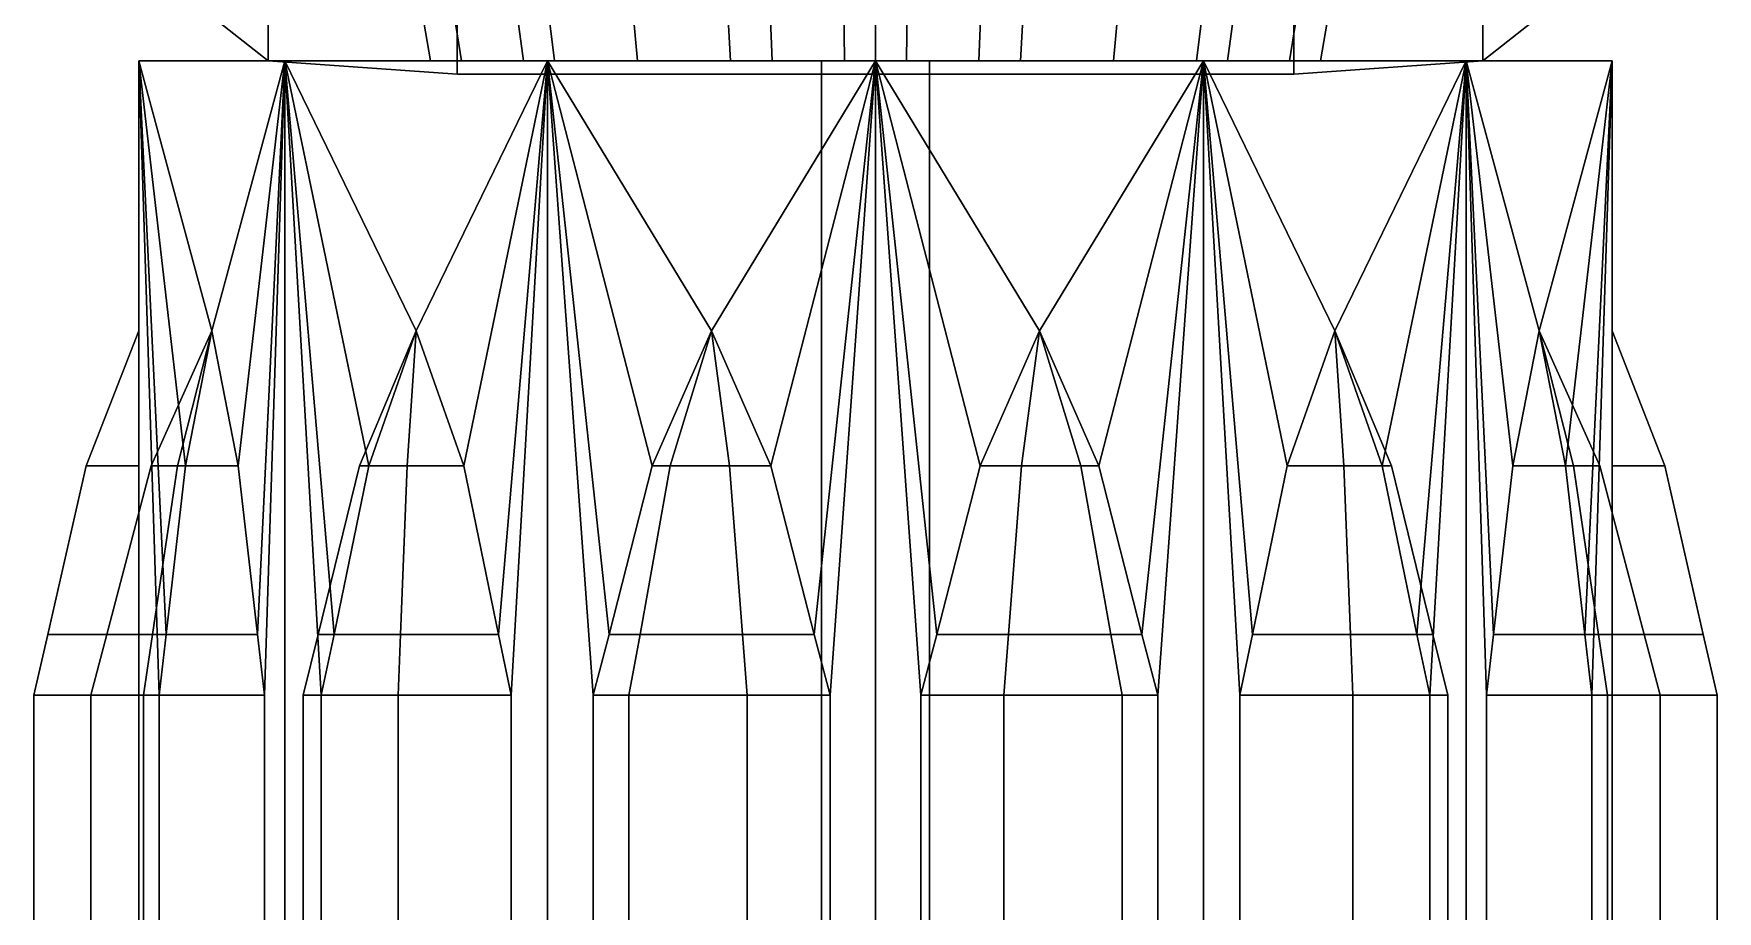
# Model space of a CAD drawing. Header units: millimetres. Extents: x -5.2 to 5.2, y -4.1 to 14.5.
# Drawn here: x -0.624 to 0.624, y -3.415 to -2.765 of the extents above; entities that cross this region are included whole.
import ezdxf

# ---------------------------------------------------------------- set-up
doc = ezdxf.new("R2010")
doc.units = ezdxf.units.MM
for name, color, linetype in [('hull_add', 3, 'Continuous'), ('w2', 6, 'Continuous'), ('wing', 5, 'Continuous')]:
    doc.layers.add(name, color=color, linetype=linetype)

msp = doc.modelspace()

# ---------------------------------------------------------------- linework, layer by layer
for points in [[(-0.416, -2.105, -0.2032), (-0.3068, -2.785, -0.1866), (-0.3298, -2.785, -0.0486), (-0.4472, -2.105, -0.016)], [(-0.4472, -2.105, -0.016), (-0.3298, -2.785, -0.0486), (-0.3298, -2.785, 0.0742), (-0.4472, -2.105, 0.1504)], [(-0.4472, -2.105, 0.1504), (-0.3298, -2.785, 0.0742), (-0.3068, -2.785, 0.1739), (-0.416, -2.105, 0.2856)], [(-0.3536, -2.105, -0.3488), (-0.2608, -2.785, -0.294), (-0.3068, -2.785, -0.1866), (-0.416, -2.105, -0.2032)], [(-0.416, -2.105, 0.2856), (-0.3068, -2.785, 0.1739), (-0.2378, -2.785, 0.3043), (-0.3224, -2.105, 0.4624)], [(-0.3224, -2.105, -0.3904), (-0.2378, -2.785, -0.3247), (-0.2608, -2.785, -0.294), (-0.3536, -2.105, -0.3488)], [(-0.2392, -2.105, -0.4736), (-0.1764, -2.785, -0.386), (-0.2378, -2.785, -0.3247), (-0.3224, -2.105, -0.3904)], [(-0.3224, -2.105, 0.4624), (-0.2378, -2.785, 0.3043), (-0.1764, -2.785, 0.381), (-0.2392, -2.105, 0.5664)], [(-0.104, -2.105, -0.536), (-0.0767, -2.785, -0.4321), (-0.1764, -2.785, -0.386), (-0.2392, -2.105, -0.4736)], [(-0.2392, -2.105, 0.5664), (-0.1764, -2.785, 0.381), (-0.1074, -2.785, 0.427), (-0.1456, -2.105, 0.6288)], [(-0.1456, -2.105, 0.6288), (-0.1074, -2.785, 0.427), (-0.023, -2.785, 0.45), (-0.0312, -2.105, 0.66)], [(0, -2.105, -0.5464), (0, -2.785, -0.4397), (-0.0767, -2.785, -0.4321), (-0.104, -2.105, -0.536)], [(-0.0312, -2.105, 0.66), (-0.023, -2.785, 0.45), (0.023, -2.785, 0.45), (0.0312, -2.105, 0.66)], [(0.104, -2.105, -0.536), (0.0767, -2.785, -0.4321), (0, -2.785, -0.4397), (0, -2.105, -0.5464)], [(0.0312, -2.105, 0.66), (0.023, -2.785, 0.45), (0.1074, -2.785, 0.427), (0.1456, -2.105, 0.6288)], [(0.2392, -2.105, -0.4736), (0.1764, -2.785, -0.386), (0.0767, -2.785, -0.4321), (0.104, -2.105, -0.536)], [(0.1456, -2.105, 0.6288), (0.1074, -2.785, 0.427), (0.1764, -2.785, 0.381), (0.2392, -2.105, 0.5664)], [(0.3224, -2.105, -0.3904), (0.2378, -2.785, -0.3247), (0.1764, -2.785, -0.386), (0.2392, -2.105, -0.4736)], [(0.2392, -2.105, 0.5664), (0.1764, -2.785, 0.381), (0.2378, -2.785, 0.3043), (0.3224, -2.105, 0.4624)], [(0.3536, -2.105, -0.3488), (0.2608, -2.785, -0.294), (0.2378, -2.785, -0.3247), (0.3224, -2.105, -0.3904)], [(0.3224, -2.105, 0.4624), (0.2378, -2.785, 0.3043), (0.3068, -2.785, 0.1739), (0.416, -2.105, 0.2856)], [(0.416, -2.105, -0.2032), (0.3068, -2.785, -0.1866), (0.2608, -2.785, -0.294), (0.3536, -2.105, -0.3488)], [(0.4472, -2.105, -0.016), (0.3298, -2.785, -0.0486), (0.3068, -2.785, -0.1866), (0.416, -2.105, -0.2032)], [(0.416, -2.105, 0.2856), (0.3068, -2.785, 0.1739), (0.3298, -2.785, 0.0742), (0.4472, -2.105, 0.1504)], [(0.4472, -2.105, 0.1504), (0.3298, -2.785, 0.0742), (0.3298, -2.785, -0.0486), (0.4472, -2.105, -0.016)], [(-0.546, -2.785, 0.1246), (-0.546, -2.785, -0.1246), (-0.546, -2.985)], [(-0.546, -2.985), (-0.546, -2.785, -0.1246), (-0.546, -3.085, -0.045)], [(-0.546, -3.085, -0.045), (-0.546, -2.785, -0.1246), (-0.546, -3.21, -0.0779)], [(-0.546, -3.21, -0.0779), (-0.546, -2.785, -0.1246), (-0.546, -3.255, -0.09)], [(-0.546, -3.255, -0.09), (-0.546, -2.785, -0.1246), (-0.546, -3.665, -0.1246), (-0.546, -3.455, -0.09)], [(-0.546, -2.785, 0.1246), (-0.546, -3.255, 0.09), (-0.546, -3.455, 0.09), (-0.546, -3.665, 0.1246)], [(-0.546, -2.785, 0.1246), (-0.546, -2.985), (-0.546, -3.085, 0.045)], [(-0.546, -2.785, 0.1246), (-0.546, -3.085, 0.045), (-0.546, -3.21, 0.0779)], [(-0.546, -2.785, 0.1246), (-0.546, -3.21, 0.0779), (-0.546, -3.255, 0.09)], [(-0.546, -2.785, -0.1246), (-0.5257, -3.21, -0.1667), (-0.5309, -3.255, -0.1558)], [(-0.546, -2.785, -0.1246), (-0.5114, -3.085, -0.1963), (-0.5257, -3.21, -0.1667)], [(-0.546, -2.785, -0.1246), (-0.4919, -2.985, -0.2369), (-0.5114, -3.085, -0.1963)], [(-0.546, -2.785, -0.1246), (-0.5309, -3.255, -0.1558), (-0.5309, -3.455, -0.1558), (-0.546, -3.665, -0.1246)], [(-0.546, -2.785, -0.1246), (-0.4378, -2.785, -0.3492), (-0.4919, -2.985, -0.2369)], [(-0.5309, -3.255, 0.1558), (-0.546, -2.785, 0.1246), (-0.546, -3.665, 0.1246), (-0.5309, -3.455, 0.1558)], [(-0.5257, -3.21, 0.1667), (-0.546, -2.785, 0.1246), (-0.5309, -3.255, 0.1558)], [(-0.5114, -3.085, 0.1963), (-0.546, -2.785, 0.1246), (-0.5257, -3.21, 0.1667)], [(-0.4919, -2.985, 0.2369), (-0.546, -2.785, 0.1246), (-0.5114, -3.085, 0.1963)], [(-0.4378, -2.785, 0.3492), (-0.546, -2.785, 0.1246), (-0.4919, -2.985, 0.2369)], [(-0.3298, -2.785, -0.0486), (-0.546, -2.785, -0.1246), (-0.546, -2.785, 0.1246), (-0.3298, -2.785, 0.0742)], [(-0.3298, -2.785, 0.0742), (-0.546, -2.785, 0.1246), (-0.4378, -2.785, 0.3492), (-0.3068, -2.785, 0.1739)], [(-0.3068, -2.785, -0.1866), (-0.4378, -2.785, -0.3492), (-0.546, -2.785, -0.1246), (-0.3298, -2.785, -0.0486)], [(-0.4919, -2.985, -0.2369), (-0.4378, -2.785, -0.3492), (-0.4724, -3.085, -0.2774)], [(-0.4378, -2.785, 0.3492), (-0.4919, -2.985, 0.2369), (-0.4724, -3.085, 0.2774)], [(-0.4724, -3.085, -0.2774), (-0.4378, -2.785, -0.3492), (-0.4581, -3.21, -0.3071)], [(-0.4378, -2.785, 0.3492), (-0.4724, -3.085, 0.2774), (-0.4581, -3.21, 0.3071)], [(-0.4581, -3.21, -0.3071), (-0.4378, -2.785, -0.3492), (-0.4528, -3.255, -0.318)], [(-0.4378, -2.785, 0.3492), (-0.4581, -3.21, 0.3071), (-0.4528, -3.255, 0.318)], [(-0.4528, -3.255, -0.318), (-0.4378, -2.785, -0.3492), (-0.4378, -3.665, -0.3492), (-0.4528, -3.455, -0.318)], [(-0.4378, -2.785, 0.3492), (-0.4528, -3.255, 0.318), (-0.4528, -3.455, 0.318), (-0.4378, -3.665, 0.3492)], [(-0.4378, -2.785, -0.3492), (-0.4013, -3.21, -0.3783), (-0.4108, -3.255, -0.3707)], [(-0.4378, -2.785, -0.3492), (-0.3756, -3.085, -0.3988), (-0.4013, -3.21, -0.3783)], [(-0.4378, -2.785, -0.3492), (-0.3404, -2.985, -0.4268), (-0.3756, -3.085, -0.3988)], [(-0.4378, -2.785, -0.3492), (-0.4108, -3.255, -0.3707), (-0.4108, -3.455, -0.3707), (-0.4378, -3.665, -0.3492)], [(-0.4378, -2.785, -0.3492), (-0.243, -2.785, -0.5045), (-0.3404, -2.985, -0.4268)], [(-0.4108, -3.255, 0.3707), (-0.4378, -2.785, 0.3492), (-0.4378, -3.665, 0.3492), (-0.4108, -3.455, 0.3707)], [(-0.4013, -3.21, 0.3783), (-0.4378, -2.785, 0.3492), (-0.4108, -3.255, 0.3707)], [(-0.3756, -3.085, 0.3988), (-0.4378, -2.785, 0.3492), (-0.4013, -3.21, 0.3783)], [(-0.3404, -2.985, 0.4268), (-0.4378, -2.785, 0.3492), (-0.3756, -3.085, 0.3988)], [(-0.243, -2.785, 0.5045), (-0.4378, -2.785, 0.3492), (-0.3404, -2.985, 0.4268)], [(-0.3068, -2.785, 0.1739), (-0.4378, -2.785, 0.3492), (-0.4378, -2.785, 0.3492), (-0.2378, -2.785, 0.3043)], [(-0.2378, -2.785, 0.3043), (-0.4378, -2.785, 0.3492), (-0.4378, -2.785, 0.3492), (-0.243, -2.785, 0.5045)], [(-0.2608, -2.785, -0.294), (-0.4378, -2.785, -0.3492), (-0.4378, -2.785, -0.3492), (-0.3068, -2.785, -0.1866)], [(-0.2378, -2.785, -0.3247), (-0.4378, -2.785, -0.3492), (-0.4378, -2.785, -0.3492), (-0.2608, -2.785, -0.294)], [(-0.243, -2.785, -0.5045), (-0.4378, -2.785, -0.3492), (-0.4378, -2.785, -0.3492), (-0.2378, -2.785, -0.3247)], [(-0.3404, -2.985, -0.4268), (-0.243, -2.785, -0.5045), (-0.3052, -3.085, -0.4549)], [(-0.243, -2.785, 0.5045), (-0.3404, -2.985, 0.4268), (-0.3052, -3.085, 0.4549)], [(-0.3052, -3.085, -0.4549), (-0.243, -2.785, -0.5045), (-0.2795, -3.21, -0.4754)], [(-0.243, -2.785, 0.5045), (-0.3052, -3.085, 0.4549), (-0.2795, -3.21, 0.4754)], [(-0.2795, -3.21, -0.4754), (-0.243, -2.785, -0.5045), (-0.27, -3.255, -0.483)], [(-0.243, -2.785, 0.5045), (-0.2795, -3.21, 0.4754), (-0.27, -3.255, 0.483)], [(-0.27, -3.255, -0.483), (-0.243, -2.785, -0.5045), (-0.243, -3.665, -0.5045), (-0.27, -3.455, -0.483)], [(-0.243, -2.785, 0.5045), (-0.27, -3.255, 0.483), (-0.27, -3.455, 0.483), (-0.243, -3.665, 0.5045)], [(-0.243, -2.785, -0.5045), (-0.1975, -3.21, -0.5149), (-0.2092, -3.255, -0.5122)], [(-0.243, -2.785, -0.5045), (-0.1654, -3.085, -0.5223), (-0.1975, -3.21, -0.5149)], [(-0.243, -2.785, -0.5045), (-0.1215, -2.985, -0.5323), (-0.1654, -3.085, -0.5223)], [(-0.243, -2.785, -0.5045), (-0.2092, -3.255, -0.5122), (-0.2092, -3.455, -0.5122), (-0.243, -3.665, -0.5045)], [(-0.243, -2.785, -0.5045), (0, -2.785, -0.56), (-0.1215, -2.985, -0.5323)], [(-0.2092, -3.255, 0.5122), (-0.243, -2.785, 0.5045), (-0.243, -3.665, 0.5045), (-0.2092, -3.455, 0.5122)], [(-0.1975, -3.21, 0.5149), (-0.243, -2.785, 0.5045), (-0.2092, -3.255, 0.5122)], [(-0.1654, -3.085, 0.5223), (-0.243, -2.785, 0.5045), (-0.1975, -3.21, 0.5149)], [(-0.1215, -2.985, 0.5323), (-0.243, -2.785, 0.5045), (-0.1654, -3.085, 0.5223)], [(0, -2.785, 0.56), (-0.243, -2.785, 0.5045), (-0.1215, -2.985, 0.5323)], [(-0.1764, -2.785, 0.381), (-0.2378, -2.785, 0.3043), (-0.2378, -2.785, 0.3043), (-0.243, -2.785, 0.5045)], [(-0.1074, -2.785, 0.427), (-0.1764, -2.785, 0.381), (-0.1764, -2.785, 0.381), (-0.243, -2.785, 0.5045)], [(-0.1074, -2.785, 0.427), (-0.243, -2.785, 0.5045), (0, -2.785, 0.56), (-0.023, -2.785, 0.45)], [(-0.243, -2.785, -0.5045), (-0.2378, -2.785, -0.3247), (-0.2378, -2.785, -0.3247), (-0.1764, -2.785, -0.386)], [(-0.243, -2.785, -0.5045), (-0.0767, -2.785, -0.4321), (-0.0767, -2.785, -0.4321), (0, -2.785, -0.56)], [(-0.243, -2.785, -0.5045), (-0.1764, -2.785, -0.386), (-0.1764, -2.785, -0.386), (-0.0767, -2.785, -0.4321)], [(-0.1215, -2.985, -0.5323), (0, -2.785, -0.56), (-0.0776, -3.085, -0.5423)], [(0, -2.785, 0.56), (-0.1215, -2.985, 0.5323), (-0.0776, -3.085, 0.5423)], [(-0.0776, -3.085, -0.5423), (0, -2.785, -0.56), (-0.0455, -3.21, -0.5496)], [(0, -2.785, 0.56), (-0.0776, -3.085, 0.5423), (-0.0455, -3.21, 0.5496)], [(-0.0767, -2.785, -0.4321), (0, -2.785, -0.4397), (0, -2.785, -0.4397), (0, -2.785, -0.56)], [(-0.0455, -3.21, -0.5496), (0, -2.785, -0.56), (-0.0337, -3.255, -0.5523)], [(0, -2.785, 0.56), (-0.0455, -3.21, 0.5496), (-0.0337, -3.255, 0.5523)], [(-0.04, -2.785, -0.68), (-0.04, -3.545, -0.68), (-0.04, -3.545, -0.5509), (-0.04, -2.785, -0.5509)], [(0, -2.785, -0.56), (0.04, -2.785, -0.68), (-0.04, -2.785, -0.68), (-0.04, -2.785, -0.5509)], [(0.04, -2.785, -0.68), (0.04, -3.545, -0.68), (-0.04, -3.545, -0.68), (-0.04, -2.785, -0.68)], [(-0.0337, -3.255, -0.5523), (0, -2.785, -0.56), (0, -3.665, -0.56), (-0.0337, -3.455, -0.5523)], [(0, -2.785, 0.56), (-0.0337, -3.255, 0.5523), (-0.0337, -3.455, 0.5523), (0, -3.665, 0.56)], [(-0.023, -2.785, 0.45), (0, -2.785, 0.56), (0, -2.785, 0.56), (0.023, -2.785, 0.45)], [(0, -2.785, -0.56), (0.0455, -3.21, -0.5496), (0.0337, -3.255, -0.5523)], [(0, -2.785, -0.56), (0.0776, -3.085, -0.5423), (0.0455, -3.21, -0.5496)], [(0, -2.785, -0.56), (0.1215, -2.985, -0.5323), (0.0776, -3.085, -0.5423)], [(0, -2.785, -0.56), (0.0337, -3.255, -0.5523), (0.0337, -3.455, -0.5523), (0, -3.665, -0.56)], [(0, -2.785, -0.56), (0.243, -2.785, -0.5045), (0.1215, -2.985, -0.5323)], [(0.0337, -3.255, 0.5523), (0, -2.785, 0.56), (0, -3.665, 0.56), (0.0337, -3.455, 0.5523)], [(0.0455, -3.21, 0.5496), (0, -2.785, 0.56), (0.0337, -3.255, 0.5523)], [(0.0776, -3.085, 0.5423), (0, -2.785, 0.56), (0.0455, -3.21, 0.5496)], [(0.1215, -2.985, 0.5323), (0, -2.785, 0.56), (0.0776, -3.085, 0.5423)], [(0.243, -2.785, 0.5045), (0, -2.785, 0.56), (0.1215, -2.985, 0.5323)], [(0.023, -2.785, 0.45), (0, -2.785, 0.56), (0.243, -2.785, 0.5045), (0.1074, -2.785, 0.427)], [(0.04, -2.785, -0.5509), (0.04, -2.785, -0.68), (0.04, -2.785, -0.68), (0, -2.785, -0.56)], [(0.0767, -2.785, -0.4321), (0.243, -2.785, -0.5045), (0.243, -2.785, -0.5045), (0, -2.785, -0.56)], [(0, -2.785, -0.4397), (0.0767, -2.785, -0.4321), (0.0767, -2.785, -0.4321), (0, -2.785, -0.56)], [(0.04, -3.545, -0.5509), (0.04, -3.545, -0.68), (0.04, -2.785, -0.68), (0.04, -2.785, -0.5509)], [(0.243, -2.785, 0.5045), (0.1764, -2.785, 0.381), (0.1764, -2.785, 0.381), (0.1074, -2.785, 0.427)], [(0.1215, -2.985, -0.5323), (0.243, -2.785, -0.5045), (0.1654, -3.085, -0.5223)], [(0.243, -2.785, 0.5045), (0.1215, -2.985, 0.5323), (0.1654, -3.085, 0.5223)], [(0.1654, -3.085, -0.5223), (0.243, -2.785, -0.5045), (0.1975, -3.21, -0.5149)], [(0.243, -2.785, 0.5045), (0.1654, -3.085, 0.5223), (0.1975, -3.21, 0.5149)], [(0.243, -2.785, 0.5045), (0.2378, -2.785, 0.3043), (0.2378, -2.785, 0.3043), (0.1764, -2.785, 0.381)], [(0.1764, -2.785, -0.386), (0.2378, -2.785, -0.3247), (0.2378, -2.785, -0.3247), (0.243, -2.785, -0.5045)], [(0.1975, -3.21, -0.5149), (0.243, -2.785, -0.5045), (0.2092, -3.255, -0.5122)], [(0.243, -2.785, 0.5045), (0.1975, -3.21, 0.5149), (0.2092, -3.255, 0.5122)], [(0.2092, -3.255, -0.5122), (0.243, -2.785, -0.5045), (0.243, -3.665, -0.5045), (0.2092, -3.455, -0.5122)], [(0.243, -2.785, 0.5045), (0.2092, -3.255, 0.5122), (0.2092, -3.455, 0.5122), (0.243, -3.665, 0.5045)], [(0.2378, -2.785, 0.3043), (0.4378, -2.785, 0.3492), (0.4378, -2.785, 0.3492), (0.3068, -2.785, 0.1739)], [(0.243, -2.785, 0.5045), (0.4378, -2.785, 0.3492), (0.4378, -2.785, 0.3492), (0.2378, -2.785, 0.3043)], [(0.2608, -2.785, -0.294), (0.4378, -2.785, -0.3492), (0.4378, -2.785, -0.3492), (0.2378, -2.785, -0.3247)], [(0.2378, -2.785, -0.3247), (0.4378, -2.785, -0.3492), (0.4378, -2.785, -0.3492), (0.243, -2.785, -0.5045)], [(0.243, -2.785, -0.5045), (0.2795, -3.21, -0.4754), (0.27, -3.255, -0.483)], [(0.243, -2.785, -0.5045), (0.3052, -3.085, -0.4549), (0.2795, -3.21, -0.4754)], [(0.243, -2.785, -0.5045), (0.3404, -2.985, -0.4268), (0.3052, -3.085, -0.4549)], [(0.243, -2.785, -0.5045), (0.27, -3.255, -0.483), (0.27, -3.455, -0.483), (0.243, -3.665, -0.5045)], [(0.243, -2.785, -0.5045), (0.4378, -2.785, -0.3492), (0.3404, -2.985, -0.4268)], [(0.27, -3.255, 0.483), (0.243, -2.785, 0.5045), (0.243, -3.665, 0.5045), (0.27, -3.455, 0.483)], [(0.2795, -3.21, 0.4754), (0.243, -2.785, 0.5045), (0.27, -3.255, 0.483)], [(0.3052, -3.085, 0.4549), (0.243, -2.785, 0.5045), (0.2795, -3.21, 0.4754)], [(0.3404, -2.985, 0.4268), (0.243, -2.785, 0.5045), (0.3052, -3.085, 0.4549)], [(0.4378, -2.785, 0.3492), (0.243, -2.785, 0.5045), (0.3404, -2.985, 0.4268)], [(0.3068, -2.785, -0.1866), (0.4378, -2.785, -0.3492), (0.4378, -2.785, -0.3492), (0.2608, -2.785, -0.294)], [(0.3068, -2.785, 0.1739), (0.4378, -2.785, 0.3492), (0.546, -2.785, 0.1246), (0.3298, -2.785, 0.0742)], [(0.3298, -2.785, -0.0485), (0.546, -2.785, -0.1246), (0.4378, -2.785, -0.3492), (0.3068, -2.785, -0.1866)], [(0.3298, -2.785, 0.0742), (0.546, -2.785, 0.1246), (0.546, -2.785, -0.1246), (0.3298, -2.785, -0.0486)], [(0.3404, -2.985, -0.4268), (0.4378, -2.785, -0.3492), (0.3756, -3.085, -0.3988)], [(0.4378, -2.785, 0.3492), (0.3404, -2.985, 0.4268), (0.3756, -3.085, 0.3988)], [(0.3756, -3.085, -0.3988), (0.4378, -2.785, -0.3492), (0.4013, -3.21, -0.3783)], [(0.4378, -2.785, 0.3492), (0.3756, -3.085, 0.3988), (0.4013, -3.21, 0.3783)], [(0.4013, -3.21, -0.3783), (0.4378, -2.785, -0.3492), (0.4108, -3.255, -0.3707)], [(0.4378, -2.785, 0.3492), (0.4013, -3.21, 0.3783), (0.4108, -3.255, 0.3707)], [(0.4108, -3.255, -0.3707), (0.4378, -2.785, -0.3492), (0.4378, -3.665, -0.3492), (0.4108, -3.455, -0.3707)], [(0.4378, -2.785, 0.3492), (0.4108, -3.255, 0.3707), (0.4108, -3.455, 0.3707), (0.4378, -3.665, 0.3492)], [(0.4378, -2.785, -0.3492), (0.4581, -3.21, -0.3071), (0.4528, -3.255, -0.318)], [(0.4378, -2.785, -0.3492), (0.4724, -3.085, -0.2774), (0.4581, -3.21, -0.3071)], [(0.4378, -2.785, -0.3492), (0.4919, -2.985, -0.2369), (0.4724, -3.085, -0.2774)], [(0.4378, -2.785, -0.3492), (0.4528, -3.255, -0.318), (0.4528, -3.455, -0.318), (0.4378, -3.665, -0.3492)], [(0.4378, -2.785, -0.3492), (0.546, -2.785, -0.1246), (0.4919, -2.985, -0.2369)], [(0.4528, -3.255, 0.318), (0.4378, -2.785, 0.3492), (0.4378, -3.665, 0.3492), (0.4528, -3.455, 0.318)], [(0.4581, -3.21, 0.3071), (0.4378, -2.785, 0.3492), (0.4528, -3.255, 0.318)], [(0.4724, -3.085, 0.2774), (0.4378, -2.785, 0.3492), (0.4581, -3.21, 0.3071)], [(0.4919, -2.985, 0.2369), (0.4378, -2.785, 0.3492), (0.4724, -3.085, 0.2774)], [(0.546, -2.785, 0.1246), (0.4378, -2.785, 0.3492), (0.4919, -2.985, 0.2369)], [(0.4919, -2.985, -0.2369), (0.546, -2.785, -0.1246), (0.5114, -3.085, -0.1963)], [(0.546, -2.785, 0.1246), (0.4919, -2.985, 0.2369), (0.5114, -3.085, 0.1963)], [(0.5114, -3.085, -0.1963), (0.546, -2.785, -0.1246), (0.5257, -3.21, -0.1667)], [(0.546, -2.785, 0.1246), (0.5114, -3.085, 0.1963), (0.5257, -3.21, 0.1667)], [(0.5257, -3.21, -0.1667), (0.546, -2.785, -0.1246), (0.5309, -3.255, -0.1558)], [(0.546, -2.785, 0.1246), (0.5257, -3.21, 0.1667), (0.5309, -3.255, 0.1558)], [(0.5309, -3.255, -0.1558), (0.546, -2.785, -0.1246), (0.546, -3.665, -0.1246), (0.5309, -3.455, -0.1558)], [(0.546, -2.785, 0.1246), (0.5309, -3.255, 0.1558), (0.5309, -3.455, 0.1558), (0.546, -3.665, 0.1246)], [(0.546, -2.785, -0.1246), (0.546, -3.21, -0.0779), (0.546, -3.255, -0.09)], [(0.546, -2.785, -0.1246), (0.546, -3.085, -0.045), (0.546, -3.21, -0.0779)], [(0.546, -2.785, -0.1246), (0.546, -2.985), (0.546, -3.085, -0.045)], [(0.546, -2.785, -0.1246), (0.546, -3.255, -0.09), (0.546, -3.455, -0.09), (0.546, -3.665, -0.1246)], [(0.546, -3.255, 0.09), (0.546, -2.785, 0.1246), (0.546, -3.665, 0.1246), (0.546, -3.455, 0.09)], [(0.546, -3.21, 0.0779), (0.546, -2.785, 0.1246), (0.546, -3.255, 0.09)], [(0.546, -3.085, 0.045), (0.546, -2.785, 0.1246), (0.546, -3.21, 0.0779)], [(0.546, -2.985), (0.546, -2.785, 0.1246), (0.546, -3.085, 0.045)], [(0.546, -2.785, -0.1246), (0.546, -2.785, 0.1246), (0.546, -2.985)]]:
    msp.add_3dface(points)
at = {"layer": 'hull_add'}
for points in [[(-0.546, -3.085, 0.045), (-0.546, -2.985), (-0.546, -2.985), (-0.5849, -3.085, 0.0225)], [(-0.5849, -3.085, 0.0225), (-0.546, -2.985), (-0.546, -2.985), (-0.5849, -3.085, -0.0225)], [(-0.5849, -3.085, -0.0225), (-0.546, -2.985), (-0.546, -2.985), (-0.546, -3.085, -0.045)], [(-0.5114, -3.085, -0.1963), (-0.4919, -2.985, -0.2369), (-0.4919, -2.985, -0.2369), (-0.5368, -3.085, -0.2335)], [(-0.5368, -3.085, -0.2335), (-0.4919, -2.985, -0.2369), (-0.4919, -2.985, -0.2369), (-0.5172, -3.085, -0.2741)], [(-0.5172, -3.085, 0.2741), (-0.4919, -2.985, 0.2369), (-0.4919, -2.985, 0.2369), (-0.5368, -3.085, 0.2335)], [(-0.5368, -3.085, 0.2335), (-0.4919, -2.985, 0.2369), (-0.4919, -2.985, 0.2369), (-0.5114, -3.085, 0.1963)], [(-0.5172, -3.085, -0.2741), (-0.4919, -2.985, -0.2369), (-0.4919, -2.985, -0.2369), (-0.4724, -3.085, -0.2774)], [(-0.4724, -3.085, 0.2774), (-0.4919, -2.985, 0.2369), (-0.4919, -2.985, 0.2369), (-0.5172, -3.085, 0.2741)], [(-0.3756, -3.085, -0.3988), (-0.3404, -2.985, -0.4268), (-0.3404, -2.985, -0.4268), (-0.3823, -3.085, -0.4433)], [(-0.3823, -3.085, -0.4433), (-0.3404, -2.985, -0.4268), (-0.3404, -2.985, -0.4268), (-0.3471, -3.085, -0.4713)], [(-0.3471, -3.085, 0.4713), (-0.3404, -2.985, 0.4268), (-0.3404, -2.985, 0.4268), (-0.3823, -3.085, 0.4433)], [(-0.3823, -3.085, 0.4433), (-0.3404, -2.985, 0.4268), (-0.3404, -2.985, 0.4268), (-0.3756, -3.085, 0.3988)], [(-0.3471, -3.085, -0.4713), (-0.3404, -2.985, -0.4268), (-0.3404, -2.985, -0.4268), (-0.3052, -3.085, -0.4549)], [(-0.3052, -3.085, 0.4549), (-0.3404, -2.985, 0.4268), (-0.3404, -2.985, 0.4268), (-0.3471, -3.085, 0.4713)], [(-0.1654, -3.085, -0.5223), (-0.1215, -2.985, -0.5323), (-0.1215, -2.985, -0.5323), (-0.1521, -3.085, -0.5653)], [(-0.1521, -3.085, 0.5653), (-0.1215, -2.985, 0.5323), (-0.1215, -2.985, 0.5323), (-0.1654, -3.085, 0.5223)], [(-0.1521, -3.085, -0.5653), (-0.1215, -2.985, -0.5323), (-0.1215, -2.985, -0.5323), (-0.1082, -3.085, -0.5753)], [(-0.1082, -3.085, 0.5753), (-0.1215, -2.985, 0.5323), (-0.1215, -2.985, 0.5323), (-0.1521, -3.085, 0.5653)], [(-0.1082, -3.085, -0.5753), (-0.1215, -2.985, -0.5323), (-0.1215, -2.985, -0.5323), (-0.0776, -3.085, -0.5423)], [(-0.0776, -3.085, 0.5423), (-0.1215, -2.985, 0.5323), (-0.1215, -2.985, 0.5323), (-0.1082, -3.085, 0.5753)], [(0.0776, -3.085, -0.5423), (0.1215, -2.985, -0.5323), (0.1215, -2.985, -0.5323), (0.1082, -3.085, -0.5753)], [(0.1082, -3.085, 0.5753), (0.1215, -2.985, 0.5323), (0.1215, -2.985, 0.5323), (0.0776, -3.085, 0.5423)], [(0.1082, -3.085, -0.5753), (0.1215, -2.985, -0.5323), (0.1215, -2.985, -0.5323), (0.1521, -3.085, -0.5653)], [(0.1521, -3.085, 0.5653), (0.1215, -2.985, 0.5323), (0.1215, -2.985, 0.5323), (0.1082, -3.085, 0.5753)], [(0.1521, -3.085, -0.5653), (0.1215, -2.985, -0.5323), (0.1215, -2.985, -0.5323), (0.1654, -3.085, -0.5223)], [(0.1654, -3.085, 0.5223), (0.1215, -2.985, 0.5323), (0.1215, -2.985, 0.5323), (0.1521, -3.085, 0.5653)], [(0.3052, -3.085, -0.4549), (0.3404, -2.985, -0.4268), (0.3404, -2.985, -0.4268), (0.3471, -3.085, -0.4713)], [(0.3471, -3.085, 0.4713), (0.3404, -2.985, 0.4268), (0.3404, -2.985, 0.4268), (0.3052, -3.085, 0.4549)], [(0.3471, -3.085, -0.4713), (0.3404, -2.985, -0.4268), (0.3404, -2.985, -0.4268), (0.3823, -3.085, -0.4433)], [(0.3823, -3.085, -0.4433), (0.3404, -2.985, -0.4268), (0.3404, -2.985, -0.4268), (0.3756, -3.085, -0.3988)], [(0.3756, -3.085, 0.3988), (0.3404, -2.985, 0.4268), (0.3404, -2.985, 0.4268), (0.3823, -3.085, 0.4433)], [(0.3823, -3.085, 0.4433), (0.3404, -2.985, 0.4268), (0.3404, -2.985, 0.4268), (0.3471, -3.085, 0.4713)], [(0.4724, -3.085, -0.2774), (0.4919, -2.985, -0.2369), (0.4919, -2.985, -0.2369), (0.5172, -3.085, -0.2741)], [(0.5172, -3.085, 0.2741), (0.4919, -2.985, 0.2369), (0.4919, -2.985, 0.2369), (0.4724, -3.085, 0.2774)], [(0.5172, -3.085, -0.2741), (0.4919, -2.985, -0.2369), (0.4919, -2.985, -0.2369), (0.5368, -3.085, -0.2335)], [(0.5368, -3.085, -0.2335), (0.4919, -2.985, -0.2369), (0.4919, -2.985, -0.2369), (0.5114, -3.085, -0.1963)], [(0.5114, -3.085, 0.1963), (0.4919, -2.985, 0.2369), (0.4919, -2.985, 0.2369), (0.5368, -3.085, 0.2335)], [(0.5368, -3.085, 0.2335), (0.4919, -2.985, 0.2369), (0.4919, -2.985, 0.2369), (0.5172, -3.085, 0.2741)], [(0.546, -3.085, -0.045), (0.546, -2.985), (0.546, -2.985), (0.5849, -3.085, -0.0225)], [(0.5849, -3.085, -0.0225), (0.546, -2.985), (0.546, -2.985), (0.5849, -3.085, 0.0225)], [(0.5849, -3.085, 0.0225), (0.546, -2.985), (0.546, -2.985), (0.546, -3.085, 0.045)], [(-0.546, -3.21, 0.0779), (-0.546, -3.085, 0.045), (-0.5849, -3.085, 0.0225), (-0.6135, -3.21, 0.039)], [(-0.6135, -3.21, 0.039), (-0.5849, -3.085, 0.0225), (-0.5849, -3.085, -0.0225), (-0.6135, -3.21, -0.039)], [(-0.6135, -3.21, -0.039), (-0.5849, -3.085, -0.0225), (-0.546, -3.085, -0.045), (-0.546, -3.21, -0.0779)], [(-0.5257, -3.21, -0.1667), (-0.5114, -3.085, -0.1963), (-0.5368, -3.085, -0.2335), (-0.5696, -3.21, -0.2311)], [(-0.5696, -3.21, -0.2311), (-0.5368, -3.085, -0.2335), (-0.5172, -3.085, -0.2741), (-0.5358, -3.21, -0.3013)], [(-0.5358, -3.21, 0.3013), (-0.5172, -3.085, 0.2741), (-0.5368, -3.085, 0.2335), (-0.5696, -3.21, 0.2311)], [(-0.5696, -3.21, 0.2311), (-0.5368, -3.085, 0.2335), (-0.5114, -3.085, 0.1963), (-0.5257, -3.21, 0.1667)], [(-0.5358, -3.21, -0.3013), (-0.5172, -3.085, -0.2741), (-0.4724, -3.085, -0.2774), (-0.4581, -3.21, -0.3071)], [(-0.4581, -3.21, 0.3071), (-0.4724, -3.085, 0.2774), (-0.5172, -3.085, 0.2741), (-0.5358, -3.21, 0.3013)], [(-0.4013, -3.21, -0.3783), (-0.3756, -3.085, -0.3988), (-0.3823, -3.085, -0.4433), (-0.413, -3.21, -0.4553)], [(-0.413, -3.21, -0.4553), (-0.3823, -3.085, -0.4433), (-0.3471, -3.085, -0.4713), (-0.352, -3.21, -0.5039)], [(-0.352, -3.21, 0.5039), (-0.3471, -3.085, 0.4713), (-0.3823, -3.085, 0.4433), (-0.413, -3.21, 0.4553)], [(-0.413, -3.21, 0.4553), (-0.3823, -3.085, 0.4433), (-0.3756, -3.085, 0.3988), (-0.4013, -3.21, 0.3783)], [(-0.352, -3.21, -0.5039), (-0.3471, -3.085, -0.4713), (-0.3052, -3.085, -0.4549), (-0.2795, -3.21, -0.4754)], [(-0.2795, -3.21, 0.4754), (-0.3052, -3.085, 0.4549), (-0.3471, -3.085, 0.4713), (-0.352, -3.21, 0.5039)], [(-0.1975, -3.21, -0.5149), (-0.1654, -3.085, -0.5223), (-0.1521, -3.085, -0.5653), (-0.1745, -3.21, -0.5894)], [(-0.1745, -3.21, 0.5894), (-0.1521, -3.085, 0.5653), (-0.1654, -3.085, 0.5223), (-0.1975, -3.21, 0.5149)], [(-0.1745, -3.21, -0.5894), (-0.1521, -3.085, -0.5653), (-0.1082, -3.085, -0.5753), (-0.0985, -3.21, -0.6068)], [(-0.0985, -3.21, 0.6068), (-0.1082, -3.085, 0.5753), (-0.1521, -3.085, 0.5653), (-0.1745, -3.21, 0.5894)], [(-0.0985, -3.21, -0.6068), (-0.1082, -3.085, -0.5753), (-0.0776, -3.085, -0.5423), (-0.0455, -3.21, -0.5496)], [(-0.0455, -3.21, 0.5496), (-0.0776, -3.085, 0.5423), (-0.1082, -3.085, 0.5753), (-0.0985, -3.21, 0.6068)], [(0.0455, -3.21, -0.5496), (0.0776, -3.085, -0.5423), (0.1082, -3.085, -0.5753), (0.0985, -3.21, -0.6068)], [(0.0985, -3.21, 0.6068), (0.1082, -3.085, 0.5753), (0.0776, -3.085, 0.5423), (0.0455, -3.21, 0.5496)], [(0.0985, -3.21, -0.6068), (0.1082, -3.085, -0.5753), (0.1521, -3.085, -0.5653), (0.1745, -3.21, -0.5894)], [(0.1745, -3.21, 0.5894), (0.1521, -3.085, 0.5653), (0.1082, -3.085, 0.5753), (0.0985, -3.21, 0.6068)], [(0.1745, -3.21, -0.5894), (0.1521, -3.085, -0.5653), (0.1654, -3.085, -0.5223), (0.1975, -3.21, -0.5149)], [(0.1975, -3.21, 0.5149), (0.1654, -3.085, 0.5223), (0.1521, -3.085, 0.5653), (0.1745, -3.21, 0.5894)], [(0.2795, -3.21, -0.4754), (0.3052, -3.085, -0.4549), (0.3471, -3.085, -0.4713), (0.352, -3.21, -0.5039)], [(0.352, -3.21, 0.5039), (0.3471, -3.085, 0.4713), (0.3052, -3.085, 0.4549), (0.2795, -3.21, 0.4754)], [(0.352, -3.21, -0.5039), (0.3471, -3.085, -0.4713), (0.3823, -3.085, -0.4433), (0.413, -3.21, -0.4553)], [(0.413, -3.21, 0.4553), (0.3823, -3.085, 0.4433), (0.3471, -3.085, 0.4713), (0.352, -3.21, 0.5039)], [(0.413, -3.21, -0.4553), (0.3823, -3.085, -0.4433), (0.3756, -3.085, -0.3988), (0.4013, -3.21, -0.3783)], [(0.4013, -3.21, 0.3783), (0.3756, -3.085, 0.3988), (0.3823, -3.085, 0.4433), (0.413, -3.21, 0.4553)], [(0.4581, -3.21, -0.3071), (0.4724, -3.085, -0.2774), (0.5172, -3.085, -0.2741), (0.5358, -3.21, -0.3013)], [(0.5358, -3.21, 0.3013), (0.5172, -3.085, 0.2741), (0.4724, -3.085, 0.2774), (0.4581, -3.21, 0.3071)], [(0.5696, -3.21, -0.2311), (0.5368, -3.085, -0.2335), (0.5114, -3.085, -0.1963), (0.5257, -3.21, -0.1667)], [(0.5257, -3.21, 0.1667), (0.5114, -3.085, 0.1963), (0.5368, -3.085, 0.2335), (0.5696, -3.21, 0.2311)], [(0.5358, -3.21, -0.3013), (0.5172, -3.085, -0.2741), (0.5368, -3.085, -0.2335), (0.5696, -3.21, -0.2311)], [(0.5696, -3.21, 0.2311), (0.5368, -3.085, 0.2335), (0.5172, -3.085, 0.2741), (0.5358, -3.21, 0.3013)], [(0.546, -3.21, -0.0779), (0.546, -3.085, -0.045), (0.5849, -3.085, -0.0225), (0.6135, -3.21, -0.039)], [(0.6135, -3.21, 0.039), (0.5849, -3.085, 0.0225), (0.546, -3.085, 0.045), (0.546, -3.21, 0.0779)], [(0.6135, -3.21, -0.039), (0.5849, -3.085, -0.0225), (0.5849, -3.085, 0.0225), (0.6135, -3.21, 0.039)], [(-0.546, -3.255, 0.09), (-0.546, -3.21, 0.0779), (-0.6135, -3.21, 0.039), (-0.6239, -3.255, 0.045)], [(-0.6239, -3.255, 0.045), (-0.6135, -3.21, 0.039), (-0.6135, -3.21, -0.039), (-0.6239, -3.255, -0.045)], [(-0.6239, -3.255, -0.045), (-0.6135, -3.21, -0.039), (-0.546, -3.21, -0.0779), (-0.546, -3.255, -0.09)], [(-0.5309, -3.255, -0.1558), (-0.5257, -3.21, -0.1667), (-0.5696, -3.21, -0.2311), (-0.5816, -3.255, -0.2302)], [(-0.5816, -3.255, -0.2302), (-0.5696, -3.21, -0.2311), (-0.5358, -3.21, -0.3013), (-0.5426, -3.255, -0.3112)], [(-0.5426, -3.255, 0.3112), (-0.5358, -3.21, 0.3013), (-0.5696, -3.21, 0.2311), (-0.5816, -3.255, 0.2302)], [(-0.5816, -3.255, 0.2302), (-0.5696, -3.21, 0.2311), (-0.5257, -3.21, 0.1667), (-0.5309, -3.255, 0.1558)], [(-0.5426, -3.255, -0.3112), (-0.5358, -3.21, -0.3013), (-0.4581, -3.21, -0.3071), (-0.4528, -3.255, -0.318)], [(-0.4528, -3.255, 0.318), (-0.4581, -3.21, 0.3071), (-0.5358, -3.21, 0.3013), (-0.5426, -3.255, 0.3112)], [(-0.4108, -3.255, -0.3707), (-0.4013, -3.21, -0.3783), (-0.413, -3.21, -0.4553), (-0.4242, -3.255, -0.4597)], [(-0.4242, -3.255, -0.4597), (-0.413, -3.21, -0.4553), (-0.352, -3.21, -0.5039), (-0.3538, -3.255, -0.5158)], [(-0.3538, -3.255, 0.5158), (-0.352, -3.21, 0.5039), (-0.413, -3.21, 0.4553), (-0.4242, -3.255, 0.4597)], [(-0.4242, -3.255, 0.4597), (-0.413, -3.21, 0.4553), (-0.4013, -3.21, 0.3783), (-0.4108, -3.255, 0.3707)], [(-0.3538, -3.255, -0.5158), (-0.352, -3.21, -0.5039), (-0.2795, -3.21, -0.4754), (-0.27, -3.255, -0.483)], [(-0.27, -3.255, 0.483), (-0.2795, -3.21, 0.4754), (-0.352, -3.21, 0.5039), (-0.3538, -3.255, 0.5158)], [(-0.2092, -3.255, -0.5122), (-0.1975, -3.21, -0.5149), (-0.1745, -3.21, -0.5894), (-0.1827, -3.255, -0.5982)], [(-0.1827, -3.255, 0.5982), (-0.1745, -3.21, 0.5894), (-0.1975, -3.21, 0.5149), (-0.2092, -3.255, 0.5122)], [(-0.1827, -3.255, -0.5982), (-0.1745, -3.21, -0.5894), (-0.0985, -3.21, -0.6068), (-0.095, -3.255, -0.6183)], [(-0.095, -3.255, 0.6183), (-0.0985, -3.21, 0.6068), (-0.1745, -3.21, 0.5894), (-0.1827, -3.255, 0.5982)], [(-0.095, -3.255, -0.6183), (-0.0985, -3.21, -0.6068), (-0.0455, -3.21, -0.5496), (-0.0337, -3.255, -0.5523)], [(-0.0337, -3.255, 0.5523), (-0.0455, -3.21, 0.5496), (-0.0985, -3.21, 0.6068), (-0.095, -3.255, 0.6183)], [(0.0337, -3.255, -0.5523), (0.0455, -3.21, -0.5496), (0.0985, -3.21, -0.6068), (0.095, -3.255, -0.6183)], [(0.095, -3.255, 0.6183), (0.0985, -3.21, 0.6068), (0.0455, -3.21, 0.5496), (0.0337, -3.255, 0.5523)], [(0.095, -3.255, -0.6183), (0.0985, -3.21, -0.6068), (0.1745, -3.21, -0.5894), (0.1827, -3.255, -0.5982)], [(0.1827, -3.255, 0.5982), (0.1745, -3.21, 0.5894), (0.0985, -3.21, 0.6068), (0.095, -3.255, 0.6183)], [(0.1827, -3.255, -0.5982), (0.1745, -3.21, -0.5894), (0.1975, -3.21, -0.5149), (0.2092, -3.255, -0.5122)], [(0.2092, -3.255, 0.5122), (0.1975, -3.21, 0.5149), (0.1745, -3.21, 0.5894), (0.1827, -3.255, 0.5982)], [(0.27, -3.255, -0.483), (0.2795, -3.21, -0.4754), (0.352, -3.21, -0.5039), (0.3538, -3.255, -0.5158)], [(0.3538, -3.255, 0.5158), (0.352, -3.21, 0.5039), (0.2795, -3.21, 0.4754), (0.27, -3.255, 0.483)], [(0.3538, -3.255, -0.5158), (0.352, -3.21, -0.5039), (0.413, -3.21, -0.4553), (0.4242, -3.255, -0.4597)], [(0.4242, -3.255, 0.4597), (0.413, -3.21, 0.4553), (0.352, -3.21, 0.5039), (0.3538, -3.255, 0.5158)], [(0.4242, -3.255, -0.4597), (0.413, -3.21, -0.4553), (0.4013, -3.21, -0.3783), (0.4108, -3.255, -0.3707)], [(0.4108, -3.255, 0.3707), (0.4013, -3.21, 0.3783), (0.413, -3.21, 0.4553), (0.4242, -3.255, 0.4597)], [(0.4528, -3.255, -0.318), (0.4581, -3.21, -0.3071), (0.5358, -3.21, -0.3013), (0.5426, -3.255, -0.3112)], [(0.5426, -3.255, 0.3112), (0.5358, -3.21, 0.3013), (0.4581, -3.21, 0.3071), (0.4528, -3.255, 0.318)], [(0.5816, -3.255, -0.2302), (0.5696, -3.21, -0.2311), (0.5257, -3.21, -0.1667), (0.5309, -3.255, -0.1558)], [(0.5309, -3.255, 0.1558), (0.5257, -3.21, 0.1667), (0.5696, -3.21, 0.2311), (0.5816, -3.255, 0.2302)], [(0.5426, -3.255, -0.3112), (0.5358, -3.21, -0.3013), (0.5696, -3.21, -0.2311), (0.5816, -3.255, -0.2302)], [(0.5816, -3.255, 0.2302), (0.5696, -3.21, 0.2311), (0.5358, -3.21, 0.3013), (0.5426, -3.255, 0.3112)], [(0.546, -3.255, -0.09), (0.546, -3.21, -0.0779), (0.6135, -3.21, -0.039), (0.6239, -3.255, -0.045)], [(0.6239, -3.255, 0.045), (0.6135, -3.21, 0.039), (0.546, -3.21, 0.0779), (0.546, -3.255, 0.09)], [(0.6239, -3.255, -0.045), (0.6135, -3.21, -0.039), (0.6135, -3.21, 0.039), (0.6239, -3.255, 0.045)], [(-0.6239, -3.455, 0.045), (-0.6239, -3.255, 0.045), (-0.6239, -3.255, -0.045), (-0.6239, -3.455, -0.045)], [(-0.6239, -3.455, -0.045), (-0.6239, -3.255, -0.045), (-0.546, -3.255, -0.09), (-0.546, -3.455, -0.09)], [(-0.546, -3.455, 0.09), (-0.546, -3.255, 0.09), (-0.6239, -3.255, 0.045), (-0.6239, -3.455, 0.045)], [(-0.5309, -3.455, -0.1558), (-0.5309, -3.255, -0.1558), (-0.5816, -3.255, -0.2302), (-0.5816, -3.455, -0.2302)], [(-0.5816, -3.455, -0.2302), (-0.5816, -3.255, -0.2302), (-0.5426, -3.255, -0.3112), (-0.5426, -3.455, -0.3112)], [(-0.5816, -3.455, 0.2302), (-0.5816, -3.255, 0.2302), (-0.5309, -3.255, 0.1558), (-0.5309, -3.455, 0.1558)], [(-0.5426, -3.455, 0.3112), (-0.5426, -3.255, 0.3112), (-0.5816, -3.255, 0.2302), (-0.5816, -3.455, 0.2302)], [(-0.5426, -3.455, -0.3112), (-0.5426, -3.255, -0.3112), (-0.4528, -3.255, -0.318), (-0.4528, -3.455, -0.318)], [(-0.4528, -3.455, 0.318), (-0.4528, -3.255, 0.318), (-0.5426, -3.255, 0.3112), (-0.5426, -3.455, 0.3112)], [(-0.4108, -3.455, -0.3707), (-0.4108, -3.255, -0.3707), (-0.4242, -3.255, -0.4597), (-0.4242, -3.455, -0.4597)], [(-0.4242, -3.455, -0.4597), (-0.4242, -3.255, -0.4597), (-0.3538, -3.255, -0.5158), (-0.3538, -3.455, -0.5158)], [(-0.4242, -3.455, 0.4597), (-0.4242, -3.255, 0.4597), (-0.4108, -3.255, 0.3707), (-0.4108, -3.455, 0.3707)], [(-0.3538, -3.455, 0.5158), (-0.3538, -3.255, 0.5158), (-0.4242, -3.255, 0.4597), (-0.4242, -3.455, 0.4597)], [(-0.3538, -3.455, -0.5158), (-0.3538, -3.255, -0.5158), (-0.27, -3.255, -0.483), (-0.27, -3.455, -0.483)], [(-0.27, -3.455, 0.483), (-0.27, -3.255, 0.483), (-0.3538, -3.255, 0.5158), (-0.3538, -3.455, 0.5158)], [(-0.2092, -3.455, -0.5122), (-0.2092, -3.255, -0.5122), (-0.1827, -3.255, -0.5982), (-0.1827, -3.455, -0.5982)], [(-0.1827, -3.455, 0.5982), (-0.1827, -3.255, 0.5982), (-0.2092, -3.255, 0.5122), (-0.2092, -3.455, 0.5122)], [(-0.1827, -3.455, -0.5982), (-0.1827, -3.255, -0.5982), (-0.095, -3.255, -0.6183), (-0.095, -3.455, -0.6183)], [(-0.095, -3.455, 0.6183), (-0.095, -3.255, 0.6183), (-0.1827, -3.255, 0.5982), (-0.1827, -3.455, 0.5982)], [(-0.095, -3.455, -0.6183), (-0.095, -3.255, -0.6183), (-0.0337, -3.255, -0.5523), (-0.0337, -3.455, -0.5523)], [(-0.0337, -3.455, 0.5523), (-0.0337, -3.255, 0.5523), (-0.095, -3.255, 0.6183), (-0.095, -3.455, 0.6183)], [(0.0337, -3.455, -0.5523), (0.0337, -3.255, -0.5523), (0.095, -3.255, -0.6183), (0.095, -3.455, -0.6183)], [(0.095, -3.455, 0.6183), (0.095, -3.255, 0.6183), (0.0337, -3.255, 0.5523), (0.0337, -3.455, 0.5523)], [(0.095, -3.455, -0.6183), (0.095, -3.255, -0.6183), (0.1827, -3.255, -0.5982), (0.1827, -3.455, -0.5982)], [(0.1827, -3.455, 0.5982), (0.1827, -3.255, 0.5982), (0.095, -3.255, 0.6183), (0.095, -3.455, 0.6183)], [(0.1827, -3.455, -0.5982), (0.1827, -3.255, -0.5982), (0.2092, -3.255, -0.5122), (0.2092, -3.455, -0.5122)], [(0.2092, -3.455, 0.5122), (0.2092, -3.255, 0.5122), (0.1827, -3.255, 0.5982), (0.1827, -3.455, 0.5982)], [(0.27, -3.455, -0.483), (0.27, -3.255, -0.483), (0.3538, -3.255, -0.5158), (0.3538, -3.455, -0.5158)], [(0.3538, -3.455, 0.5158), (0.3538, -3.255, 0.5158), (0.27, -3.255, 0.483), (0.27, -3.455, 0.483)], [(0.3538, -3.455, -0.5158), (0.3538, -3.255, -0.5158), (0.4242, -3.255, -0.4597), (0.4242, -3.455, -0.4597)], [(0.4242, -3.455, 0.4597), (0.4242, -3.255, 0.4597), (0.3538, -3.255, 0.5158), (0.3538, -3.455, 0.5158)], [(0.4242, -3.455, -0.4597), (0.4242, -3.255, -0.4597), (0.4108, -3.255, -0.3707), (0.4108, -3.455, -0.3707)], [(0.4108, -3.455, 0.3707), (0.4108, -3.255, 0.3707), (0.4242, -3.255, 0.4597), (0.4242, -3.455, 0.4597)], [(0.4528, -3.455, -0.318), (0.4528, -3.255, -0.318), (0.5426, -3.255, -0.3112), (0.5426, -3.455, -0.3112)], [(0.5426, -3.455, 0.3112), (0.5426, -3.255, 0.3112), (0.4528, -3.255, 0.318), (0.4528, -3.455, 0.318)], [(0.5816, -3.455, -0.2302), (0.5816, -3.255, -0.2302), (0.5309, -3.255, -0.1558), (0.5309, -3.455, -0.1558)], [(0.5309, -3.455, 0.1558), (0.5309, -3.255, 0.1558), (0.5816, -3.255, 0.2302), (0.5816, -3.455, 0.2302)], [(0.5426, -3.455, -0.3112), (0.5426, -3.255, -0.3112), (0.5816, -3.255, -0.2302), (0.5816, -3.455, -0.2302)], [(0.5816, -3.455, 0.2302), (0.5816, -3.255, 0.2302), (0.5426, -3.255, 0.3112), (0.5426, -3.455, 0.3112)], [(0.546, -3.455, -0.09), (0.546, -3.255, -0.09), (0.6239, -3.255, -0.045), (0.6239, -3.455, -0.045)], [(0.6239, -3.455, 0.045), (0.6239, -3.255, 0.045), (0.546, -3.255, 0.09), (0.546, -3.455, 0.09)], [(0.6239, -3.455, -0.045), (0.6239, -3.255, -0.045), (0.6239, -3.255, 0.045), (0.6239, -3.455, 0.045)]]:
    msp.add_3dface(points, dxfattribs=at)
at = {"layer": 'w2'}
for points in [[(0, -2.795, -0.38), (0.31, -2.795, -0.38), (0.31, -2.115, -0.57), (0, -2.115, -0.57)], [(0, -2.115, -0.01), (0.31, -2.115, -0.01), (0.31, -2.795, -0.38), (0, -2.795, -0.38)], [(0.31, -2.795, -0.38), (0.45, -2.785, -0.38), (0.45, -2.115, -0.57), (0.31, -2.115, -0.57)], [(0.31, -2.115, -0.01), (0.45, -2.115, -0.08), (0.45, -2.785, -0.38), (0.31, -2.795, -0.38)], [(0.45, -2.785, -0.38), (0.59, -2.675, -0.38), (0.59, -2.115, -0.56), (0.45, -2.115, -0.57)], [(0.45, -2.115, -0.08), (0.59, -2.115, -0.13), (0.59, -2.675, -0.38), (0.45, -2.785, -0.38)]]:
    msp.add_3dface(points, dxfattribs=at)
at = {"layer": 'wing'}
for points in [[(-0.45, -2.115, -0.08), (-0.59, -2.115, -0.13), (-0.59, -2.675, -0.38), (-0.45, -2.785, -0.38)], [(-0.45, -2.785, -0.38), (-0.59, -2.675, -0.38), (-0.59, -2.115, -0.56), (-0.45, -2.115, -0.57)], [(-0.31, -2.115, -0.01), (-0.45, -2.115, -0.08), (-0.45, -2.785, -0.38), (-0.31, -2.795, -0.38)], [(-0.31, -2.795, -0.38), (-0.45, -2.785, -0.38), (-0.45, -2.115, -0.57), (-0.31, -2.115, -0.57)], [(0, -2.115, -0.01), (-0.31, -2.115, -0.01), (-0.31, -2.795, -0.38), (0, -2.795, -0.38)], [(0, -2.795, -0.38), (-0.31, -2.795, -0.38), (-0.31, -2.115, -0.57), (0, -2.115, -0.57)]]:
    msp.add_3dface(points, dxfattribs=at)

doc.saveas('drawing.dxf')
